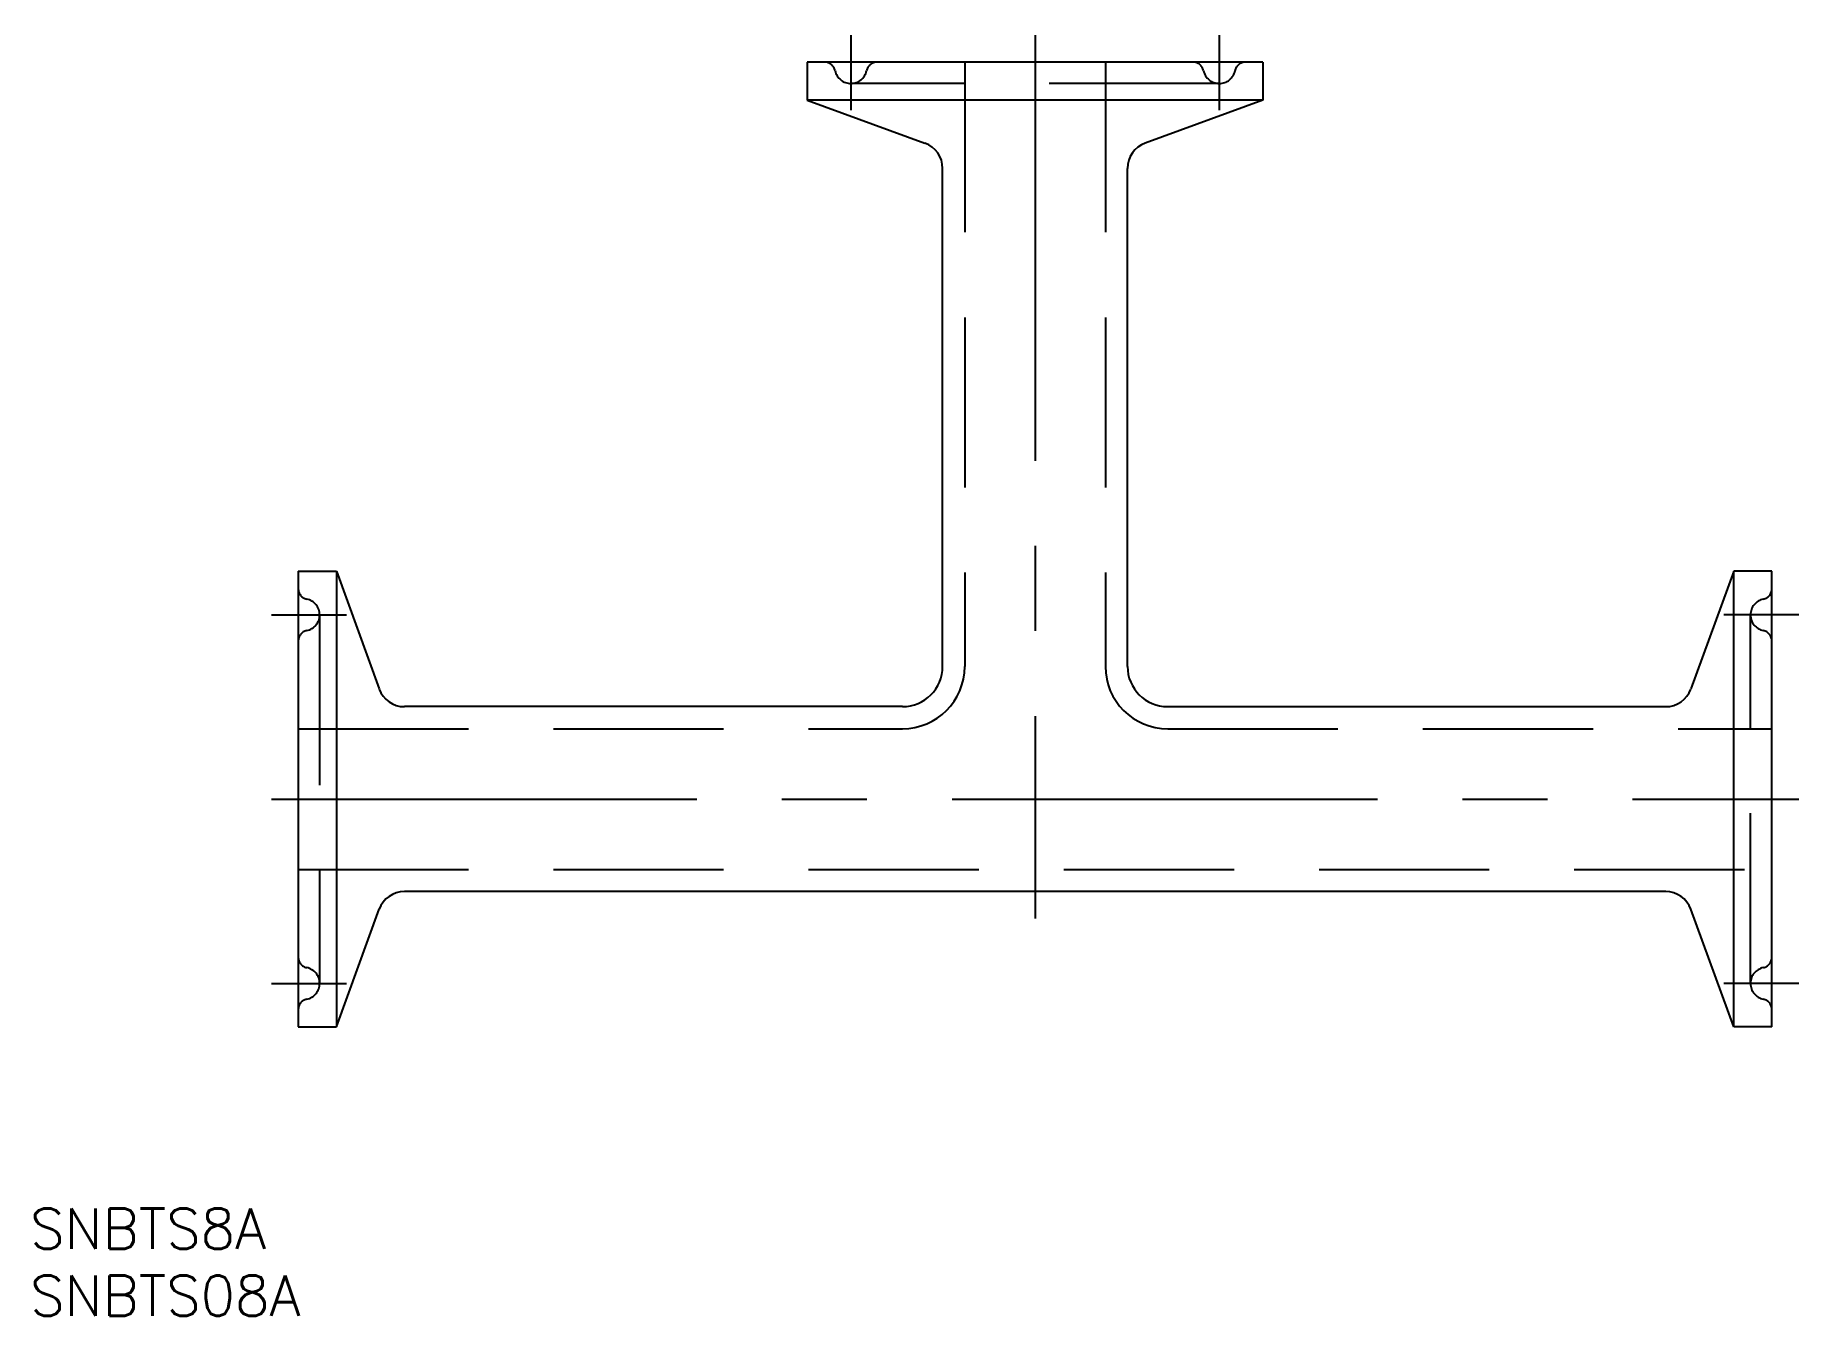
# Model space of a CAD drawing. Extents: x -20 to 112, y -39 to 57.
import ezdxf

# ---------------------------------------------------------------- set-up
doc = ezdxf.new("R2010")
doc.units = 0
doc.linetypes.add('CENTER', pattern=[50.8, 31.75, -6.35, 6.35, -6.35])
doc.linetypes.add('DASHED', pattern=[19.05, 12.7, -6.35])
doc.layers.get('0').update_dxf_attribs({"linetype": 'CONTINUOUS'})
doc.layers.add('CENTER', color=1, linetype='CENTER')
doc.styles.get("Standard").update_dxf_attribs({"font": 'txt.shx', "height": 3, "bigfont": 'bigfont.shx'})

msp = doc.modelspace()

# ---------------------------------------------------------------- linework, layer by layer
at = {"color": 7, "linetype": 'CONTINUOUS'}
for p, q in [((72, 55), (38, 55)), ((38, 55), (38, 52.15)), ((72, 55), (72, 52.15)), ((72, 52.15), (38, 52.15)), ((38, 52.15), (46.78, 48.95)), ((72, 52.15), (63.22, 48.95)), ((48.1, 9.9), (48.1, 47.07)), ((61.9, 9.9), (61.9, 47.07)), ((0, 17), (0, -17)), ((0, 17), (2.85, 17)), ((2.85, 17), (2.85, -17)), ((2.85, 17), (6.05, 8.22)), ((107.15, 17), (103.95, 8.22)), ((107.15, -17), (107.15, 17)), ((110, 17), (107.15, 17)), ((110, -17), (110, 17)), ((45.1, 6.9), (7.93, 6.9)), ((64.9, 6.9), (102.07, 6.9)), ((102.07, -6.9), (7.93, -6.9)), ((2.85, -17), (6.05, -8.22)), ((107.15, -17), (103.95, -8.22)), ((0, -17), (2.85, -17)), ((110, -17), (107.15, -17))]:
    msp.add_line(p, q, dxfattribs=at)
at = {"color": 3, "linetype": 'DASHED'}
for p, q in [((49.75, 55), (49.75, 9.9)), ((60.25, 55), (60.25, 9.9)), ((68.75, 53.4), (41.25, 53.4)), ((1.6, 13.75), (1.6, -13.75)), ((108.4, -13.75), (108.4, 13.75)), ((0, 5.25), (45.1, 5.25)), ((64.9, 5.25), (110, 5.25)), ((0, -5.25), (110, -5.25))]:
    msp.add_line(p, q, dxfattribs=at)
for centre, radius, start, end in [((39.29, 54.2), 0.8, 11.537, 90), ((41.25, 54.6), 1.2, 191.537, 348.463), ((43.21, 54.2), 0.8, 90, 168.463), ((66.79, 54.2), 0.8, 11.537, 90), ((68.75, 54.6), 1.2, 191.537, 348.463), ((70.71, 54.2), 0.8, 90, 168.463), ((0.8, 15.71), 0.8, 180, 258.463), ((0.4, 13.75), 1.2, 281.537, 78.463), ((109.6, 13.75), 1.2, 101.537, 258.463), ((109.2, 15.71), 0.8, 281.537, 360), ((0.8, 11.79), 0.8, 101.537, 180), ((109.2, 11.79), 0.8, 0, 78.463), ((45.1, 9.9), 4.65, 270, 0), ((64.9, 9.9), 4.65, 180, 270), ((0.8, -11.79), 0.8, 180, 258.463), ((109.2, -11.79), 0.8, 281.537, 360), ((0.4, -13.75), 1.2, 281.537, 78.463), ((109.6, -13.75), 1.2, 101.537, 258.463), ((0.8, -15.71), 0.8, 101.537, 180), ((109.2, -15.71), 0.8, 0, 78.463)]:
    msp.add_arc(centre, radius, start, end, dxfattribs=at)
at = {"color": 7, "linetype": 'CONTINUOUS'}
for centre, radius, start, end in [((46.1, 47.07), 2, 0, 70), ((63.9, 47.07), 2, 110, 180), ((45.1, 9.9), 3, 270, 0), ((64.9, 9.9), 3, 180, 270), ((7.93, 8.9), 2, 200, 270), ((102.07, 8.9), 2, 270, 340), ((7.93, -8.9), 2, 90, 160), ((102.07, -8.9), 2, 20, 90)]:
    msp.add_arc(centre, radius, start, end, dxfattribs=at)
at = {"layer": 'CENTER', "color": 1, "linetype": 'CENTER'}
for p, q in [((41.25, 57), (41.25, 51.4)), ((55, 57), (55, -8.9)), ((68.75, 57), (68.75, 51.4)), ((-2, 13.75), (3.6, 13.75)), ((112, 13.75), (106.4, 13.75)), ((-2, 0), (112, 0)), ((-2, -13.75), (3.6, -13.75)), ((112, -13.75), (106.4, -13.75))]:
    msp.add_line(p, q, dxfattribs=at)

# ---------------------------------------------------------------- texts
at = {"color": 7, "linetype": 'CONTINUOUS'}
for s, p in [('SNBTS8A', (-20.01, -33.55)), ('SNBTS08A', (-20.01, -38.55))]:
    msp.add_text(s, height=3, dxfattribs=at).set_placement(p)

doc.saveas('drawing.dxf')
